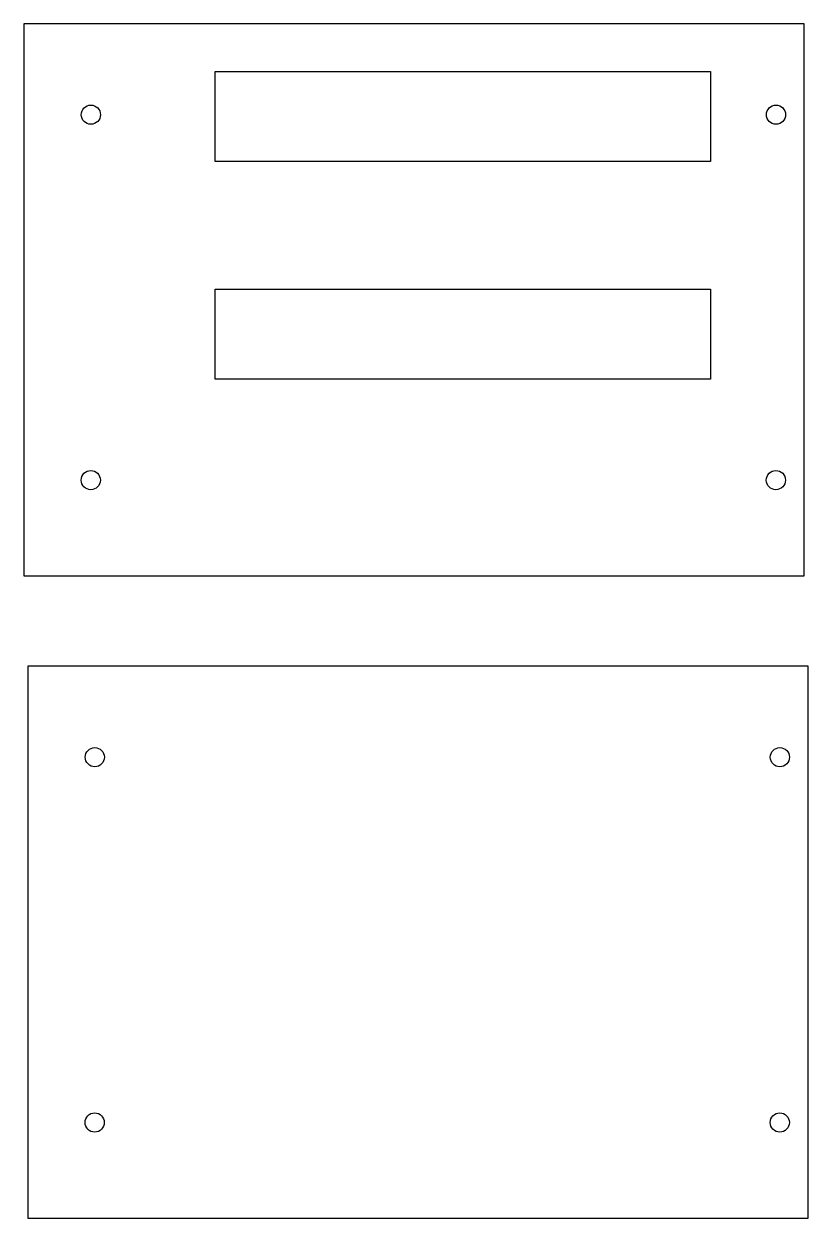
# Model space of a CAD drawing. Header units: millimetres. Extents: x -68 to 63, y -152 to 47.
import ezdxf

# ---------------------------------------------------------------- set-up
doc = ezdxf.new("R2010")
doc.units = ezdxf.units.MM
doc.layers.get('0').update_dxf_attribs({"linetype": 'CONTINUOUS'})

msp = doc.modelspace()

# ---------------------------------------------------------------- linework, layer by layer
for points in [[(61.92, -44.97), (61.92, 47.03), (-68.08, 47.03), (-68.08, -44.97)], [(-36.21, 24.09), (-36.21, 39.09), (46.29, 39.09), (46.29, 24.09)], [(46.29, -12.21), (-36.21, -12.21), (-36.21, 2.79), (46.29, 2.79)], [(62.57, -60.08), (-67.43, -60.08), (-67.43, -152.08), (62.57, -152.08)]]:
    msp.add_lwpolyline(points, close=True)
for centre in [(-56.92, 31.89), (57.22, 31.89), (-56.94, -29.03), (57.2, -29.03), (-56.27, -75.23), (57.87, -75.23), (-56.29, -136.14), (57.85, -136.14)]:
    msp.add_circle(centre, 1.6)

doc.saveas('drawing.dxf')
